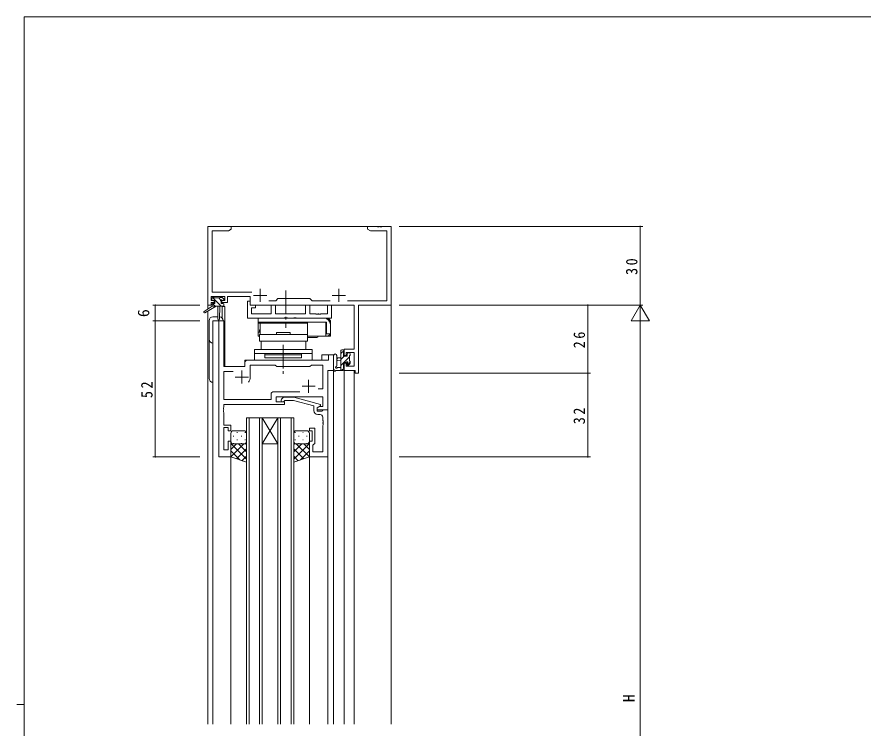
# Model space of a CAD drawing. Units: millimetres on the paper. Extents: x -420 to 373, y -297 to 267.
# Drawn here: x -420.5 to -97.7, y -7.1 to 264.4 of the extents above; entities that cross this region are included whole.
import ezdxf
from ezdxf.enums import TextEntityAlignment as Align

# ---------------------------------------------------------------- set-up
doc = ezdxf.new("R2010")
doc.units = ezdxf.units.MM
doc.linetypes.add('CHAIN2', pattern=[12, 9, -1, 1, -1])
for name, color, linetype, lineweight in [('0-1_YKK_ZWAK', 7, 'Continuous', 9), ('0-3_YKK_11', 7, 'Continuous', 9), ('0-4_YKK_12', 2, 'Continuous', 9), ('0-6_YKK_13', 4, 'Continuous', 9), ('0-7_YKK_D', 6, 'Continuous', 9)]:
    doc.layers.add(name, color=color, linetype=linetype, lineweight=lineweight)
doc.styles.add('ＭＳ ゴシック', font='')
doc.styles.get('ＭＳ ゴシック').set_extended_font_data('MS Gothic')

msp = doc.modelspace()

# ---------------------------------------------------------------- linework, layer by layer
at = {"layer": '0-1_YKK_ZWAK'}
for p, q in [((-417.7, -260.6), (-417.7, 264.4)), ((352.3, 264.4), (-417.7, 264.4)), ((-420.5, 1.9), (-417.7, 1.9))]:
    msp.add_line(p, q, dxfattribs=at)
at = {"layer": '0-3_YKK_11'}
for p, q in [((-347.7, 184.4), (-347.7, 154.4)), ((-338.7, 184.4), (-347.7, 184.4)), ((-338.7, 183.4), (-338.7, 184.4)), ((-286.7, 184.4), (-286.7, 183.4)), ((-283.158, 184.4), (-286.7, 184.4)), ((-282.975, 184.28), (-283.158, 184.4)), ((-282.425, 184.28), (-282.975, 184.28)), ((-282.242, 184.4), (-282.425, 184.28)), ((-282.158, 184.4), (-282.242, 184.4)), ((-281.975, 184.28), (-282.158, 184.4)), ((-281.425, 184.28), (-281.975, 184.28)), ((-281.242, 184.4), (-281.425, 184.28)), ((-277.7, 184.4), (-281.242, 184.4)), ((-277.7, 154.4), (-277.7, 184.4)), ((-346.07, 182.77), (-339.791, 182.77)), ((-346.07, 159.33), (-346.07, 182.77)), ((-339.791, 182.77), (-338.7, 183.4)), ((-286.7, 183.4), (-285.609, 182.77)), ((-285.609, 182.77), (-279.33, 182.77)), ((-279.33, 182.77), (-279.33, 156.03)), ((-330.848, 159.33), (-346.07, 159.33)), ((-327.7, 160.6), (-327.7, 155.6)), ((-297.7, 160.6), (-297.7, 155.6)), ((-346.4, 157.7), (-341.2, 157.7)), ((-346.4, 156.2), (-346.4, 157.7)), ((-345.3, 156.2), (-346.4, 156.2)), ((-346.4, 155.4), (-345.3, 155.4)), ((-346.4, 154.4), (-346.4, 155.4)), ((-345.3, 155.4), (-345.3, 156.2)), ((-342.3, 156.2), (-342.3, 155.4)), ((-341.2, 156.2), (-342.3, 156.2)), ((-342.3, 155.4), (-340.2, 155.4)), ((-341.2, 157.7), (-341.2, 156.2)), ((-340.2, 157.7), (-331.5, 157.7)), ((-340.2, 155.4), (-340.2, 157.7)), ((-331.5, 157.7), (-331.5, 154.4)), ((-330.2, 158.1), (-325.2, 158.1)), ((-321.77, 156.03), (-324.35, 156.03)), ((-320.9, 156.9), (-321.77, 156.03)), ((-308.7, 156.9), (-320.9, 156.9)), ((-307.83, 156.03), (-308.7, 156.9)), ((-301.05, 156.03), (-307.83, 156.03)), ((-300.2, 158.1), (-295.2, 158.1)), ((-279.33, 156.03), (-294.35, 156.03)), ((-347.7, 154.4), (-346.4, 154.4)), ((-331.5, 154.4), (-291.83, 154.4)), ((-291.83, 154.4), (-291.83, 137.5)), ((-290.2, 154.4), (-277.7, 154.4)), ((-290.2, 128.4), (-290.2, 154.4)), ((-341.57, 148.4), (-343.5, 148.4)), ((-343.5, 148.4), (-343.5, 96.4)), ((-341.57, 130.9), (-341.57, 148.4)), ((-295.7, 137.5), (-295.7, 135.2)), ((-291.83, 137.5), (-295.7, 137.5)), ((-294.9, 136.3), (-291.83, 136.3)), ((-294.9, 135.2), (-294.9, 136.3)), ((-291.83, 136.3), (-291.83, 131.03)), ((-333.5, 132.4), (-333.5, 130.9)), ((-301.63, 133.4), (-332.5, 133.4)), ((-301.63, 135.4), (-301.63, 133.4)), ((-299.7, 135.4), (-301.63, 135.4)), ((-299.7, 129.4), (-299.7, 135.4)), ((-295.7, 135.2), (-294.9, 135.2)), ((-333.5, 130.9), (-341.57, 130.9)), ((-334.7, 129.4), (-334.7, 124.4)), ((-331.5, 131.47), (-321.97, 131.47)), ((-331.5, 126.9), (-331.5, 131.47)), ((-321.97, 131.47), (-321.4, 130.9)), ((-321.4, 130.9), (-308.7, 130.9)), ((-308.7, 130.9), (-308.13, 131.47)), ((-308.13, 131.47), (-303.83, 131.47)), ((-303.83, 131.47), (-303.83, 122.4)), ((-301.9, 129.4), (-299.7, 129.4)), ((-301.9, 114.4), (-301.9, 129.4)), ((-295.7, 132.2), (-295.7, 129.4)), ((-294.9, 132.2), (-295.7, 132.2)), ((-295.7, 129.4), (-291.4, 129.4)), ((-294.9, 131.03), (-294.9, 132.2)), ((-291.83, 131.03), (-294.9, 131.03)), ((-291.4, 129.4), (-291.4, 128.4)), ((-341.57, 128.97), (-338.05, 128.97)), ((-341.57, 118.33), (-341.57, 128.97)), ((-337.2, 126.9), (-332.2, 126.9)), ((-291.4, 128.4), (-290.2, 128.4)), ((-311.7, 123.4), (-306.7, 123.4)), ((-309.2, 125.9), (-309.2, 120.9)), ((-323.53, 120.33), (-323.53, 118.33)), ((-312.55, 121.33), (-322.53, 121.33)), ((-312.55, 121.33), (-322.53, 121.33)), ((-303.83, 122.4), (-305.534, 122.4)), ((-323.53, 118.33), (-341.57, 118.33)), ((-341.57, 116.4), (-318.4, 116.4)), ((-341.57, 115.358), (-341.57, 116.4)), ((-321.6, 119.4), (-303.83, 119.4)), ((-321.6, 117.4), (-321.6, 119.4)), ((-318.4, 117.4), (-321.6, 117.4)), ((-319.524, 118.424), (-318.749, 119.2)), ((-318.749, 119.2), (-314.803, 119.2)), ((-318.251, 118), (-318.676, 117.576)), ((-318.4, 116.4), (-318.4, 117.4)), ((-314.961, 118), (-318.251, 118)), ((-307.2, 115.92), (-314.961, 118)), ((-314.803, 119.2), (-304.7, 116.493)), ((-304.7, 116.493), (-304.7, 115.893)), ((-303.83, 119.4), (-303.83, 115.7)), ((-341.69, 115.175), (-341.57, 115.358)), ((-341.69, 114.625), (-341.69, 115.175)), ((-341.57, 114.442), (-341.69, 114.625)), ((-341.69, 114.175), (-341.57, 114.358)), ((-341.69, 113.625), (-341.69, 114.175)), ((-341.57, 113.442), (-341.69, 113.625)), ((-341.57, 114.358), (-341.57, 114.442)), ((-341.57, 108.6), (-341.57, 113.442)), ((-307.2, 114.1), (-307.2, 115.92)), ((-304.7, 115.893), (-305.9, 115.2)), ((-305.034, 115.7), (-305.9, 115.2)), ((-305.9, 115.2), (-305.9, 114.4)), ((-305.9, 115.2), (-305.9, 113.9)), ((-305.9, 114.4), (-301.9, 114.4)), ((-305.9, 113.9), (-304.1, 113.9)), ((-303.83, 115.7), (-305.034, 115.7)), ((-304.1, 113.9), (-303.9, 114.1)), ((-303.9, 114.1), (-303.6, 114.4)), ((-303.6, 114.4), (-301.9, 114.4)), ((-301.9, 114.4), (-301.9, 96.4)), ((-304.83, 112.6), (-305.7, 112.6)), ((-303.83, 110.358), (-303.83, 111.6)), ((-303.71, 110.175), (-303.83, 110.358)), ((-303.71, 109.625), (-303.71, 110.175)), ((-338.9, 108.6), (-341.57, 108.6)), ((-341.57, 107.6), (-339.9, 107.6)), ((-341.57, 99.1), (-341.57, 107.6)), ((-339.9, 107.6), (-339.9, 106.4)), ((-338.9, 106.4), (-338.9, 108.6)), ((-308.9, 107.4), (-306.9, 107.4)), ((-308.9, 106.4), (-308.9, 107.4)), ((-306.9, 107.4), (-306.9, 101.6)), ((-303.83, 109.442), (-303.71, 109.625)), ((-303.83, 109.358), (-303.83, 109.442)), ((-303.71, 109.175), (-303.83, 109.358)), ((-303.83, 108.442), (-303.71, 108.625)), ((-303.83, 98.33), (-303.83, 108.442)), ((-303.71, 108.625), (-303.71, 109.175)), ((-339.9, 106.4), (-338.9, 106.4)), ((-307.9, 106.4), (-308.9, 106.4)), ((-307.9, 102.4), (-307.9, 106.4)), ((-339.9, 102.4), (-339.9, 99.1)), ((-338.9, 102.4), (-339.9, 102.4)), ((-338.9, 96.4), (-338.9, 102.4)), ((-308.9, 102.4), (-307.9, 102.4)), ((-308.9, 96.4), (-308.9, 102.4)), ((-307.4, 101.1), (-307.6, 100.9)), ((-307.6, 100.9), (-307.6, 98.33)), ((-306.9, 101.6), (-307.4, 101.1)), ((-339.9, 99.1), (-341.57, 99.1)), ((-307.6, 98.33), (-303.83, 98.33)), ((-343.5, 96.4), (-338.9, 96.4)), ((-301.9, 96.4), (-308.9, 96.4))]:
    msp.add_line(p, q, dxfattribs=at)
for centre, radius, start, end in [((-332.5, 132.4), 1, 90, 179.99998), ((-334.7, 126.9), 3.2, 321.63347, 359.99998), ((-322.53, 120.33), 1, 90, 179.99998), ((-319.1, 118), 0.6, 134.99998, 315), ((-305.7, 114.1), 1.5, 180, 269.99998), ((-304.83, 111.6), 1, 0, 89.99998)]:
    msp.add_arc(centre, radius, start, end, dxfattribs=at)
at = {"layer": '0-4_YKK_12'}
for p, q in [((-347.7, 184.4), (-277.7, 184.4)), ((-347.7, 184.4), (-347.7, 152.863)), ((-277.7, 184.4), (-277.7, -5.6)), ((-347.7, 152.073), (-347.7, -5.6)), ((-341.2, 153.9), (-341.2, 130.9)), ((-345.7, 148.4), (-345.7, -5.6)), ((-341.5, 148.4), (-345.7, 148.4)), ((-343.5, 96.399), (-343.5, 148.4)), ((-341.5, 148.4), (-341.5, 130.9)), ((-333.5, 133.4), (-304.2, 133.4)), ((-333.5, 130.9), (-333.5, 133.4)), ((-304.2, 133.4), (-304.2, 135.4)), ((-299.7, 135.4), (-304.2, 135.4)), ((-299.7, 135.4), (-299.7, -5.6)), ((-341.5, 130.9), (-333.5, 130.9)), ((-301.9, 129.4), (-301.9, -5.6)), ((-301.9, 129.4), (-299.7, 129.4)), ((-295.7, 129.4), (-295.7, -5.6)), ((-295.7, 129.4), (-291.8, 129.4)), ((-291.8, 129.4), (-291.8, -5.6)), ((-302.2, 114.4), (-301.898, 114.4)), ((-332.9, 111.4), (-326.9, 111.4)), ((-332.9, -5.6), (-332.9, 111.4)), ((-331.9, 111.4), (-331.9, -5.6)), ((-327.9, -5.6), (-327.9, 111.4)), ((-320.9, 111.4), (-326.9, 101.4)), ((-326.9, 111.4), (-320.9, 101.4)), ((-326.9, 111.4), (-320.9, 111.4)), ((-326.9, 111.4), (-326.9, -5.6)), ((-320.9, 111.4), (-314.9, 111.4)), ((-320.9, -5.6), (-320.9, 111.4)), ((-319.9, 111.4), (-319.9, -5.6)), ((-315.9, -5.6), (-315.9, 111.4)), ((-314.9, 111.4), (-314.9, -5.6)), ((-326.9, 101.4), (-320.9, 101.4)), ((-338.9, 96.4), (-343.498, 96.4)), ((-338.9, 96.4), (-338.9, -5.6)), ((-308.9, 96.4), (-308.9, -5.6))]:
    msp.add_line(p, q, dxfattribs=at)
msp.add_lwpolyline([(-341.2, 153.9), (-342.2, 153.9), (-342.2, 149.42)], dxfattribs=at)
at = {"layer": '0-6_YKK_13', "linetype": 'CHAIN2'}
for p, q in [((-317.9, 159.9), (-317.9, 145.7)), ((-318.9, 139.195), (-318.9, 127.9))]:
    msp.add_line(p, q, dxfattribs=at)
at = {"layer": '0-6_YKK_13'}
for p, q in [((-346.2, 156.5), (-346.2, 157)), ((-342.629, 154), (-345.928, 157.299)), ((-345.9, 157.3), (-345.4, 157.3)), ((-345, 156.2), (-345.9, 156.2)), ((-344.874, 154), (-345.84, 154.966)), ((-345.7, 155), (-345, 155)), ((-345.2, 157.1), (-343.1, 157.1)), ((-345, 155), (-345, 156.2)), ((-342.769, 156.385), (-343.484, 157.1)), ((-342.9, 157.3), (-342.3, 157.3)), ((-342.6, 155.739), (-342.6, 155)), ((-342.6, 155), (-341.8, 155)), ((-341.8, 156.2), (-342.139, 156.2)), ((-342.088, 157.212), (-341.588, 156.712)), ((-332.5, 155.9), (-331.5, 155.9)), ((-332.5, 149.4), (-332.5, 155.9)), ((-331.5, 155.9), (-331.5, 154.4)), ((-346, 154), (-349.067, 151.949)), ((-344.5, 154), (-348.745, 151.443)), ((-346, 154.7), (-346, 154)), ((-341.8, 154), (-346, 154)), ((-343.9, 154), (-343.798, 148.992)), ((-343.098, 154), (-343.198, 148.992)), ((-341.5, 154.7), (-341.5, 154.3)), ((-331.5, 154.4), (-329.5, 154.4)), ((-331, 153.4), (-331, 151.03)), ((-329.5, 153.4), (-331, 153.4)), ((-329.5, 154.4), (-329.5, 153.4)), ((-323.53, 154.4), (-321.9, 154.4)), ((-323.53, 151.03), (-323.53, 154.4)), ((-321.9, 154.4), (-321.9, 151.03)), ((-310.4, 154.4), (-308.77, 154.4)), ((-310.4, 151.03), (-310.4, 154.4)), ((-308.77, 154.4), (-308.77, 151.03)), ((-302, 154.4), (-300.5, 154.4)), ((-302, 151.03), (-302, 154.4)), ((-300.5, 154.4), (-300.5, 149.4)), ((-343.816, 149.9), (-345.7, 149.9)), ((-318.571, 149.4), (-332.5, 149.4)), ((-331, 151.03), (-323.53, 151.03)), ((-328.4, 147.9), (-328.4, 149.4)), ((-303.4, 149.4), (-328.4, 149.4)), ((-321.9, 151.03), (-310.4, 151.03)), ((-318.379, 149.543), (-318.571, 149.4)), ((-317.421, 149.543), (-318.379, 149.543)), ((-317.229, 149.4), (-317.421, 149.543)), ((-315.071, 149.4), (-317.229, 149.4)), ((-314.879, 149.543), (-315.071, 149.4)), ((-313.921, 149.543), (-314.879, 149.543)), ((-313.729, 149.4), (-313.921, 149.543)), ((-300.5, 149.4), (-313.729, 149.4)), ((-308.77, 151.03), (-306.458, 151.03)), ((-306.458, 151.03), (-306.275, 150.91)), ((-306.275, 150.91), (-305.725, 150.91)), ((-305.725, 150.91), (-305.542, 151.03)), ((-305.542, 151.03), (-305.458, 151.03)), ((-305.458, 151.03), (-305.275, 150.91)), ((-305.275, 150.91), (-304.725, 150.91)), ((-304.725, 150.91), (-304.542, 151.03)), ((-304.542, 151.03), (-302, 151.03)), ((-303.4, 149.4), (-302.4, 149.4)), ((-302.2, 149.387), (-302.4, 149.4)), ((-347.2, 148.4), (-347.2, 126.4)), ((-345.7, 124.9), (-345.7, 148.4)), ((-345.7, 148.4), (-341.8, 148.4)), ((-328.4, 147.9), (-328.4, 142.5)), ((-302.4, 147.9), (-328.4, 147.9)), ((-328.4, 147.9), (-328.4, 147.5)), ((-309.7, 147.5), (-328.4, 147.5)), ((-327.699, 143.1), (-327.642, 147.5)), ((-309.7, 147.5), (-327.642, 147.5)), ((-317.401, 147.9), (-317.401, 147.5)), ((-302.7, 147.9), (-302.7, 142.5)), ((-302.4, 143.4), (-302.4, 147.9)), ((-301.479, 148.5), (-300.9, 148.5)), ((-300.9, 148.5), (-300.9, 146.9)), ((-300.9, 146.9), (-300.9, 143.4)), ((-328.4, 144), (-327.687, 144)), ((-327.9, 142.5), (-328.4, 142.5)), ((-327.674, 145), (-327.9, 145)), ((-327.9, 143.1), (-327.9, 140.6)), ((-309.7, 143.1), (-327.9, 143.1)), ((-321.5, 143.9), (-321.5, 143.1)), ((-316.3, 143.9), (-321.5, 143.9)), ((-321.5, 143.1), (-316.3, 143.1)), ((-316.3, 143.1), (-316.3, 143.9)), ((-309.7, 142.673), (-309.7, 143.232)), ((-309.7, 143.1), (-309.7, 140.6)), ((-302.401, 142.5), (-309.7, 142.5)), ((-302.7, 144), (-302.4, 144)), ((-302.2, 142.5), (-302.401, 142.5)), ((-300.9, 143.4), (-302.4, 143.4)), ((-302.4, 142.5), (-302.2, 142.513)), ((-302.2, 142.5), (-301.9, 142.5)), ((-300.9, 143.4), (-300.9, 142.5)), ((-309.7, 140.6), (-327.9, 140.6)), ((-310.3, 137.4), (-310.3, 140.6)), ((-309.6, 142), (-309.7, 142)), ((-307.85, 142), (-309.6, 142)), ((-306.1, 142), (-307.85, 142)), ((-307.9, 137.4), (-329.899, 137.4)), ((-329.899, 137.4), (-329.899, 133.4)), ((-307.9, 135.9), (-329.899, 135.9)), ((-327.3, 137.4), (-310.3, 137.4)), ((-325.9, 135.9), (-325.9, 135.4)), ((-325.9, 135.9), (-311.9, 135.9)), ((-311.9, 135.4), (-311.9, 135.9)), ((-307.9, 133.4), (-307.9, 137.4)), ((-296.9, 135.863), (-295.706, 137.058)), ((-296.9, 129.4), (-296.9, 137)), ((-296.6, 137.3), (-296, 137.3)), ((-295.9, 136.2), (-295.9, 134.9)), ((-295.7, 137), (-295.7, 136.4)), ((-294.5, 134.9), (-294.5, 135.8)), ((-294.2, 136.1), (-293.7, 136.1)), ((-293.4, 135.8), (-293.4, 135.3)), ((-329.899, 133.4), (-307.9, 133.4)), ((-325.9, 135.4), (-311.9, 135.4)), ((-325.9, 134.2), (-325.9, 135.4)), ((-311.9, 135.4), (-325.9, 135.4)), ((-311.9, 134.2), (-325.9, 134.2)), ((-311.9, 135.4), (-311.9, 134.2)), ((-299.7, 135.128), (-299.7, 129.966)), ((-298.5, 135.128), (-298.497, 131.167)), ((-296.9, 134.3), (-298.044, 134.198)), ((-296.9, 133.1), (-298.044, 133.202)), ((-296.9, 133.618), (-295.618, 134.9)), ((-296.9, 131.373), (-295.9, 132.373)), ((-295.9, 134.9), (-294.5, 134.9)), ((-295.9, 132.5), (-295.9, 130.5)), ((-294.961, 132.5), (-295.9, 132.5)), ((-295.773, 132.5), (-293.6, 134.673)), ((-294.466, 131.562), (-293.4, 132.628)), ((-293.6, 135.1), (-293.6, 133)), ((-293.4, 132.8), (-293.4, 132.2)), ((-296, 129.4), (-298.68, 129.4)), ((-298.08, 130.6), (-296.9, 130.6)), ((-296.628, 129.4), (-295.702, 130.327)), ((-295.7, 130.3), (-295.7, 129.7)), ((-294.5, 131.7), (-294.5, 132.039)), ((-293.488, 131.988), (-293.988, 131.488)), ((-338.9, 105.4), (-338.9, 102.4)), ((-337.98, 104.32), (-337.78, 104.32)), ((-333.9, 106.4), (-337.9, 106.4)), ((-336.565, 105.735), (-336.365, 105.735)), ((-334.95, 104.32), (-334.75, 104.32)), ((-333.535, 105.735), (-333.335, 105.735)), ((-332.9, 102.4), (-332.9, 105.4)), ((-314.9, 102.4), (-314.9, 105.4)), ((-314.265, 105.735), (-314.465, 105.735)), ((-313.9, 106.4), (-309.9, 106.4)), ((-312.85, 104.32), (-313.05, 104.32)), ((-311.235, 105.735), (-311.435, 105.735)), ((-309.82, 104.32), (-310.02, 104.32)), ((-308.9, 105.4), (-308.9, 102.4)), ((-338.9, 96.4), (-338.9, 102.4)), ((-338.85, 102.087), (-338.9, 102.037)), ((-338.9, 101.532), (-332.9, 95.532)), ((-336.708, 101.4), (-338.9, 99.208)), ((-333.88, 101.4), (-338.885, 96.395)), ((-337.98, 101.49), (-337.78, 101.49)), ((-337.9, 101.4), (-333.9, 101.4)), ((-337.9, 101.4), (-333.9, 101.4)), ((-336.565, 102.905), (-336.365, 102.905)), ((-335.94, 101.4), (-332.9, 98.36)), ((-334.95, 101.49), (-334.75, 101.49)), ((-333.535, 102.905), (-333.335, 102.905)), ((-333.307, 101.595), (-332.9, 101.189)), ((-332.9, 102.4), (-332.9, 94.4)), ((-332.9, 102.38), (-332.9, 102.38)), ((-314.9, 102.4), (-314.9, 94.4)), ((-314.9, 102.38), (-314.9, 102.38)), ((-314.493, 101.595), (-314.9, 101.189)), ((-308.9, 101.532), (-314.9, 95.532)), ((-311.86, 101.4), (-314.9, 98.36)), ((-314.265, 102.905), (-314.465, 102.905)), ((-313.92, 101.4), (-308.915, 96.395)), ((-309.9, 101.4), (-313.9, 101.4)), ((-309.9, 101.4), (-313.9, 101.4)), ((-312.85, 101.49), (-313.05, 101.49)), ((-311.235, 102.905), (-311.435, 102.905)), ((-311.092, 101.4), (-308.9, 99.208)), ((-309.82, 101.49), (-310.02, 101.49)), ((-308.95, 102.087), (-308.9, 102.037)), ((-308.9, 96.4), (-308.9, 102.4)), ((-338.9, 98.703), (-335.445, 95.248)), ((-332.9, 99.551), (-336.764, 95.688)), ((-314.9, 99.551), (-311.036, 95.688)), ((-308.9, 98.703), (-312.355, 95.248)), ((-332.9, 94.4), (-338.9, 96.4)), ((-332.9, 96.723), (-334.642, 94.981)), ((-314.9, 96.723), (-313.158, 94.981)), ((-314.9, 94.4), (-308.9, 96.4))]:
    msp.add_line(p, q, dxfattribs=at)
for points in [[(-309.955, 147.9), (-309.766, 147.882), (-309.716, 147.851), (-309.7, 147.8)], [(-309.7, 143.232), (-309.7, 147.607), (-309.7, 147.8)], [(-327.687, 144), (-327.9, 144), (-327.9, 145)], [(-300.9, 142.5), (-301.9, 142.5), (-301.9, 142.586)], [(-310.3, 140.6), (-327.3, 140.6), (-327.3, 137.4)]]:
    msp.add_lwpolyline(points, dxfattribs=at)
for centre, radius, start, end in [((-345.9, 157), 0.3, 90, 180), ((-345.9, 156.5), 0.3, 180, 270), ((-345.7, 154.7), 0.3, 90, 180), ((-345.4, 157.1), 0.2, 0, 90), ((-342.9, 157.1), 0.2, 90, 180), ((-342.6, 156.2), 0.25, 33.05573, 236.94426), ((-342.9, 155.739), 0.3, 0, 56.94426), ((-342.139, 156.5), 0.3, 213.05573, 270), ((-342.3, 157), 0.3, 45, 90), ((-341.8, 156.5), 0.3, 270, 44.99998), ((-341.8, 154.7), 0.3, 0, 90), ((-348.9, 151.7), 0.3, 123.76904, 301.06146), ((-341.8, 154.3), 0.3, 270, 0), ((-345.7, 148.4), 1.5, 90, 180), ((-343.498, 148.998), 0.3, 181.16962, 358.85538), ((-343.3, 148.4), 1.5, 0, 85.40479), ((-303.4, 146.9), 2.5, 0, 90), ((-302.4, 147.9), 1.5, 23.57817, 82.33774), ((-306.1, 142.5), 0.5, 270, 0), ((-302.4, 144), 1.5, 277.66225, 336.42181), ((-345.7, 141.4), 1.5, 180, 270), ((-309.6, 142.5), 0.5, 258.46303, 270), ((-299.1, 135.128), 0.6, 0.04022, 180.04022), ((-296.6, 137), 0.3, 90, 180), ((-296, 137), 0.3, 0, 90), ((-295.9, 136.4), 0.2, 270, 0), ((-294.2, 135.8), 0.3, 90, 180), ((-293.7, 135.8), 0.3, 0, 90), ((-298, 133.7), 0.5, 95.09206, 264.90793), ((-294.961, 132.8), 0.3, 270, 326.94426), ((-294.5, 132.5), 0.25, 303.05573, 146.94426), ((-293.6, 135.3), 0.2, 270, 0), ((-293.6, 132.8), 0.2, 0, 90), ((-299.4, 129.966), 0.3, 180, 229.47121), ((-299.79, 129.51), 0.3, 349.47121, 49.47121), ((-299.2, 129.4), 0.3, 169.47121, 329.99998), ((-298.68, 129.1), 0.3, 90, 149.99998), ((-298.6, 130.6), 0.3, 109.18974, 329.99998), ((-298.797, 131.167), 0.3, 289.18974, 0.04022), ((-298.08, 130.3), 0.3, 90, 149.99998), ((-296, 129.7), 0.3, 270, 0), ((-295.9, 130.3), 0.2, 359.99998, 90), ((-294.2, 132.039), 0.3, 123.05573, 180), ((-294.2, 131.7), 0.3, 180, 314.99998), ((-293.7, 132.2), 0.3, 314.99998, 0), ((-345.7, 126.4), 1.5, 180, 270), ((-337.9, 105.4), 1, 90.00009, 180.00009), ((-333.9, 105.4), 1, 0.00009, 90.00009), ((-313.9, 105.4), 1, 89.99989, 179.99989), ((-309.9, 105.4), 1, 359.99989, 89.99989), ((-337.9, 102.4), 1, 180.00009, 270.00009), ((-337.9, 102.4), 1, 180.00009, 270.00009), ((-333.9, 102.4), 1, 270.00009, 0.00009), ((-333.9, 102.4), 1, 270.00009, 0.00009), ((-313.9, 102.4), 1, 179.99989, 269.99989), ((-313.9, 102.4), 1, 179.99989, 269.99989), ((-309.9, 102.4), 1, 269.99989, 359.99989), ((-309.9, 102.4), 1, 269.99989, 359.99989)]:
    msp.add_arc(centre, radius, start, end, dxfattribs=at)
at = {"layer": '0-7_YKK_D'}
for p, q in [((-274.7, 184.4), (-181.701, 184.4)), ((-182.701, 184.4), (-182.701, 154.4)), ((-350.7, 154.4), (-368.7, 154.4)), ((-367.7, 154.4), (-367.7, 148.4)), ((-274.7, 154.4), (-201.701, 154.4)), ((-274.7, 154.4), (-181.701, 154.4)), ((-274.7, 154.4), (-181.701, 154.4)), ((-202.701, 154.4), (-202.701, 128.4)), ((-182.701, 154.4), (-186.201, 148.338)), ((-182.701, 154.4), (-182.701, 142.276)), ((-182.701, 154.4), (-179.201, 148.338)), ((-350.7, 148.4), (-368.7, 148.4)), ((-350.7, 148.4), (-368.7, 148.4)), ((-367.7, 148.4), (-367.7, 96.4)), ((-186.201, 148.338), (-179.201, 148.338)), ((-182.701, -138.6), (-182.701, 147.4)), ((-274.7, 128.4), (-201.701, 128.4)), ((-274.7, 128.4), (-201.701, 128.4)), ((-202.701, 128.4), (-202.701, 96.4)), ((-350.7, 96.4), (-368.7, 96.4)), ((-274.7, 96.4), (-201.701, 96.4))]:
    msp.add_line(p, q, dxfattribs=at)
for centre, start, end in [((-182.701, 184.4), 90, 270), ((-182.701, 184.4), 270, 90), ((-367.7, 154.4), 90, 270), ((-367.7, 154.4), 270, 90), ((-202.701, 154.4), 90, 270), ((-202.701, 154.4), 270, 90), ((-367.7, 148.4), 90, 270), ((-367.7, 148.4), 90, 270), ((-367.7, 148.4), 270, 90), ((-367.7, 148.4), 270, 90), ((-202.701, 128.4), 90, 270), ((-202.701, 128.4), 90, 270), ((-202.701, 128.4), 270, 90), ((-202.701, 128.4), 270, 90), ((-367.7, 96.4), 90, 270), ((-367.7, 96.4), 270, 90), ((-202.701, 96.4), 90, 270), ((-202.701, 96.4), 270, 90)]:
    msp.add_arc(centre, 0.106, start, end, dxfattribs=at)

# ---------------------------------------------------------------- texts
at = {"layer": '0-7_YKK_D', "color": 3, "style": 'ＭＳ ゴシック'}
for s, p in [('6', (-368.7, 149.8)), ('H', (-183.501, 2.8))]:
    msp.add_text(s, height=4.399, rotation=90, dxfattribs=at).set_placement(p, align=Align.BOTTOM_LEFT)
at = {"layer": '0-7_YKK_D', "color": 3, "char_height": 4.399, "attachment_point": 7, "rotation": 90, "style": 'ＭＳ ゴシック'}
for s, insert in [('\\T1.36;\\W0.9;30', (-183.701, 165.88)), ('\\T1.36;\\W0.9;26', (-203.701, 137.88)), ('\\T1.36;\\W0.9;52', (-368.7, 118.88)), ('\\T1.36;\\W0.9;32', (-203.701, 108.88))]:
    msp.add_mtext(s, dxfattribs=dict(at, insert=insert))

doc.saveas('drawing.dxf')
